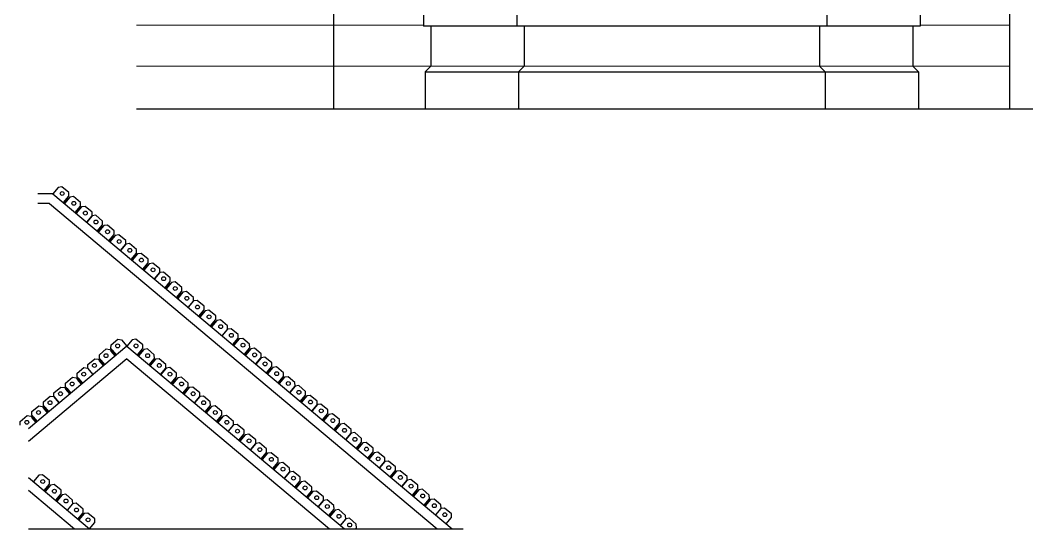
# Model space of a CAD drawing. Header units: millimetres. Extents: x -5841 to 140562, y 1006 to 102310.
# Drawn here: x 30048 to 37343, y 19536 to 23223 of the extents above; entities that cross this region are included whole.
import ezdxf

# ---------------------------------------------------------------- set-up
doc = ezdxf.new("R2010")
doc.units = ezdxf.units.MM
doc.header["$LTSCALE"] = 10
doc.layers.add('CONCEPT HOUSE', color=7, linetype='Continuous')
doc.layers.add('PDF17_0', color=7, linetype='Continuous')

msp = doc.modelspace()

# ---------------------------------------------------------------- linework, layer by layer
at = {"color": 140, "ltscale": 10, "transparency": 33554559}
for points in [[(30362.5, 21900.5), (30401.1, 21946.4), (30400.6, 21973), (30350.8, 22014.8), (30324.6, 22010.8), (30285.9, 21964.9)], [(30370.1, 21894.1), (30399.1, 21928.5), (30391.4, 21934.9), (30362.5, 21900.5)], [(30446.6, 21829.7), (30485.3, 21875.6), (30484.7, 21902.2), (30435, 21944), (30408.7, 21940), (30370.1, 21894.1)], [(30454.3, 21823.2), (30483.3, 21857.7), (30475.6, 21864.1), (30446.6, 21829.7)], [(30530.8, 21758.9), (30569.4, 21804.8), (30568.9, 21831.3), (30519.2, 21873.2), (30492.9, 21869.1), (30454.3, 21823.2)], [(30607.3, 21694.5), (30645.9, 21740.4), (30645.4, 21766.9), (30595.7, 21808.8), (30569.4, 21804.8), (30530.8, 21758.9)], [(30615, 21688), (30643.9, 21722.5), (30636.3, 21728.9), (30607.3, 21694.5)], [(30691.5, 21623.6), (30730.1, 21669.5), (30729.6, 21696.1), (30679.9, 21738), (30653.6, 21733.9), (30615, 21688)], [(30775.6, 21552.8), (30814.3, 21598.7), (30813.8, 21625.3), (30764, 21667.1), (30737.7, 21663.1), (30699.1, 21617.2)], [(30699.1, 21617.2), (30728.1, 21651.6), (30720.4, 21658.1), (30691.5, 21623.6)], [(30852.7, 21489.1), (30891.3, 21535), (30890.8, 21561.5), (30841.1, 21603.4), (30814.8, 21599.4), (30776.2, 21553.5)], [(30860.3, 21482.6), (30889.3, 21517.1), (30881.7, 21523.5), (30852.7, 21489.1)], [(30936.8, 21418.2), (30975.5, 21464.1), (30975, 21490.7), (30925.2, 21532.6), (30899, 21528.5), (30860.3, 21482.6)], [(30944.5, 21411.8), (30973.5, 21446.2), (30965.8, 21452.7), (30936.8, 21418.2)], [(31021, 21347.4), (31059.6, 21393.3), (31059.1, 21419.9), (31009.4, 21461.7), (30983.1, 21457.7), (30944.5, 21411.8)], [(31097.7, 21283.2), (31136.3, 21329.1), (31135.8, 21355.7), (31086.1, 21397.6), (31059.8, 21393.5), (31021.2, 21347.6)], [(31105.3, 21276.8), (31134.3, 21311.2), (31126.7, 21317.7), (31097.7, 21283.2)], [(31181.9, 21212.4), (31220.5, 21258.3), (31220, 21284.9), (31170.2, 21326.7), (31144, 21322.7), (31105.3, 21276.8)], [(31189.5, 21206), (31218.5, 21240.4), (31210.8, 21246.8), (31181.9, 21212.4)], [(31266, 21141.6), (31304.7, 21187.5), (31304.1, 21214), (31254.4, 21255.9), (31228.1, 21251.9), (31189.5, 21206)], [(31343.1, 21077.8), (31381.7, 21123.7), (31381.2, 21150.3), (31331.5, 21192.2), (31305.2, 21188.1), (31266.6, 21142.2)], [(31350.7, 21071.4), (31379.7, 21105.8), (31372, 21112.3), (31343.1, 21077.8)], [(31427.2, 21007), (31465.9, 21052.9), (31465.4, 21079.5), (31415.6, 21121.3), (31389.4, 21117.3), (31350.7, 21071.4)], [(31434.9, 21000.6), (31463.9, 21035), (31456.2, 21041.4), (31427.2, 21007)], [(31511.4, 20936.2), (31550, 20982.1), (31549.5, 21008.7), (31499.8, 21050.5), (31473.5, 21046.5), (31434.9, 21000.6)], [(31588.8, 20872.8), (31627.4, 20918.7), (31626.9, 20945.3), (31577.2, 20987.1), (31550.9, 20983.1), (31512.3, 20937.2)], [(30744.8, 20796.4), (30706.2, 20842.4), (30706.7, 20868.9), (30756.4, 20910.8), (30782.7, 20906.7), (30821.3, 20860.8)], [(30897.8, 20796.4), (30936.5, 20842.4), (30936, 20868.9), (30886.2, 20910.8), (30860, 20906.7), (30821.3, 20860.8)], [(31596.4, 20866.4), (31625.4, 20900.8), (31617.7, 20907.2), (31588.8, 20872.8)], [(31672.9, 20802), (31711.6, 20847.9), (31711.1, 20874.5), (31661.3, 20916.3), (31635.1, 20912.3), (31596.4, 20866.4)], [(30660.7, 20725.6), (30622, 20771.5), (30622.5, 20798.1), (30672.3, 20840), (30698.5, 20835.9), (30737.2, 20790)], [(30737.2, 20790), (30708.2, 20824.4), (30715.8, 20830.9), (30744.8, 20796.4)], [(30905.5, 20790), (30934.5, 20824.4), (30926.8, 20830.9), (30897.8, 20796.4)], [(30982, 20725.6), (31020.6, 20771.5), (31020.1, 20798.1), (30970.4, 20840), (30944.1, 20835.9), (30905.5, 20790)], [(31680.6, 20795.5), (31709.6, 20830), (31701.9, 20836.4), (31672.9, 20802)], [(31757.1, 20731.2), (31795.7, 20777.1), (31795.2, 20803.6), (31745.5, 20845.5), (31719.2, 20841.4), (31680.6, 20795.5)], [(30576.5, 20654.8), (30537.9, 20700.7), (30538.4, 20727.3), (30588.1, 20769.1), (30614.4, 20765.1), (30653, 20719.2)], [(30653, 20719.2), (30624, 20753.6), (30631.7, 20760.1), (30660.7, 20725.6)], [(30989.7, 20719.2), (31018.6, 20753.6), (31011, 20760.1), (30982, 20725.6)], [(31066.2, 20654.8), (31104.8, 20700.7), (31104.3, 20727.3), (31054.6, 20769.1), (31028.3, 20765.1), (30989.7, 20719.2)], [(31833, 20666), (31871.6, 20711.9), (31871.1, 20738.5), (31821.4, 20780.3), (31795.1, 20776.3), (31756.5, 20730.4)], [(30499.1, 20591.4), (30460.5, 20637.3), (30461, 20663.9), (30510.7, 20705.8), (30537, 20701.7), (30575.6, 20655.8)], [(31143.5, 20591.4), (31182.2, 20637.3), (31181.7, 20663.9), (31131.9, 20705.8), (31105.7, 20701.7), (31067, 20655.8)], [(31840.6, 20659.6), (31869.6, 20694), (31861.9, 20700.4), (31833, 20666)], [(31917.1, 20595.2), (31955.8, 20641.1), (31955.2, 20667.6), (31905.5, 20709.5), (31879.2, 20705.5), (31840.6, 20659.6)], [(30415, 20520.6), (30376.3, 20566.5), (30376.8, 20593.1), (30426.6, 20634.9), (30452.8, 20630.9), (30491.5, 20585)], [(30491.5, 20585), (30462.5, 20619.4), (30470.1, 20625.9), (30499.1, 20591.4)], [(31151.2, 20585), (31180.2, 20619.4), (31172.5, 20625.9), (31143.5, 20591.4)], [(31227.7, 20520.6), (31266.3, 20566.5), (31265.8, 20593.1), (31216.1, 20634.9), (31189.8, 20630.9), (31151.2, 20585)], [(31924.8, 20588.7), (31953.8, 20623.2), (31946.1, 20629.6), (31917.1, 20595.2)], [(32001.3, 20524.3), (32039.9, 20570.2), (32039.4, 20596.8), (31989.7, 20638.7), (31963.4, 20634.6), (31924.8, 20588.7)], [(32078.1, 20460.3), (32116.7, 20506.2), (32116.2, 20532.8), (32066.5, 20574.6), (32040.2, 20570.6), (32001.6, 20524.7)], [(30330.8, 20449.8), (30292.2, 20495.7), (30292.7, 20522.3), (30342.4, 20564.1), (30368.7, 20560.1), (30407.3, 20514.2)], [(30407.3, 20514.2), (30378.3, 20548.6), (30386, 20555), (30415, 20520.6)], [(31235.4, 20514.2), (31264.3, 20548.6), (31256.7, 20555), (31227.7, 20520.6)], [(31311.9, 20449.8), (31350.5, 20495.7), (31350, 20522.3), (31300.3, 20564.1), (31274, 20560.1), (31235.4, 20514.2)], [(32162.4, 20389.6), (32201, 20435.5), (32200.5, 20462.1), (32150.7, 20503.9), (32124.5, 20499.9), (32085.8, 20454)], [(30170.8, 20313.8), (30132.1, 20359.7), (30132.6, 20386.3), (30182.4, 20428.1), (30208.6, 20424.1), (30247.3, 20378.2)], [(30254.9, 20384.6), (30216.3, 20430.5), (30216.8, 20457.1), (30266.5, 20498.9), (30292.8, 20494.9), (30331.4, 20449)], [(31387.7, 20384.6), (31426.4, 20430.5), (31425.9, 20457.1), (31376.1, 20498.9), (31349.9, 20494.9), (31311.2, 20449)], [(31471.9, 20313.8), (31510.5, 20359.7), (31510, 20386.3), (31460.3, 20428.1), (31434, 20424.1), (31395.4, 20378.2)], [(32085.8, 20453.9), (32114.7, 20488.3), (32107.1, 20494.7), (32078.1, 20460.3)], [(32239.7, 20326.2), (32278.4, 20372.1), (32277.8, 20398.7), (32228.1, 20440.5), (32201.8, 20436.5), (32163.2, 20390.6)], [(30048, 20288.9), (30048.5, 20315.4), (30098.2, 20357.3), (30124.5, 20353.3), (30163.1, 20307.3)], [(30247.3, 20378.2), (30218.3, 20412.6), (30225.9, 20419), (30254.9, 20384.6)], [(31395.4, 20378.2), (31424.4, 20412.6), (31416.7, 20419), (31387.7, 20384.6)], [(31556.1, 20243), (31594.7, 20288.9), (31594.2, 20315.4), (31544.4, 20357.3), (31518.2, 20353.3), (31479.5, 20307.3)], [(32247.4, 20319.8), (32276.4, 20354.2), (32268.7, 20360.6), (32239.7, 20326.2)], [(32323.9, 20255.4), (32362.5, 20301.3), (32362, 20327.9), (32312.3, 20369.7), (32286, 20365.7), (32247.4, 20319.8)], [(30163.1, 20307.3), (30134.1, 20341.8), (30141.8, 20348.2), (30170.8, 20313.8)], [(31479.5, 20307.3), (31508.5, 20341.8), (31500.9, 20348.2), (31471.9, 20313.8)], [(31632.9, 20178.9), (31671.5, 20224.8), (31671, 20251.4), (31621.3, 20293.3), (31595, 20289.2), (31556.4, 20243.3)], [(32331.5, 20248.9), (32360.5, 20283.4), (32352.9, 20289.8), (32323.9, 20255.4)], [(32408.1, 20184.6), (32446.7, 20230.5), (32446.2, 20257), (32396.4, 20298.9), (32370.2, 20294.9), (32331.5, 20248.9)], [(31640.5, 20172.5), (31669.5, 20206.9), (31661.8, 20213.4), (31632.9, 20178.9)], [(31717.1, 20108.2), (31755.8, 20154.1), (31755.2, 20180.7), (31705.5, 20222.5), (31679.2, 20218.5), (31640.6, 20172.6)], [(32483.9, 20119.4), (32522.6, 20165.3), (32522, 20191.9), (32472.3, 20233.7), (32446, 20229.7), (32407.4, 20183.8)], [(31794.5, 20044.8), (31833.1, 20090.7), (31832.6, 20117.3), (31782.9, 20159.2), (31756.6, 20155.1), (31718, 20109.2)], [(32491.6, 20113), (32520.5, 20147.4), (32512.9, 20153.8), (32483.9, 20119.4)], [(32568.1, 20048.6), (32606.7, 20094.5), (32606.2, 20121.1), (32556.5, 20162.9), (32530.2, 20158.9), (32491.6, 20113)], [(31802.1, 20038.4), (31831.1, 20072.8), (31823.5, 20079.3), (31794.5, 20044.8)], [(31878.7, 19974), (31917.3, 20019.9), (31916.8, 20046.5), (31867, 20088.3), (31840.8, 20084.3), (31802.1, 20038.4)], [(32575.7, 20042.1), (32604.7, 20076.6), (32597.1, 20083), (32568.1, 20048.6)], [(32652.2, 19977.8), (32690.9, 20023.7), (32690.4, 20050.2), (32640.6, 20092.1), (32614.4, 20088), (32575.7, 20042.1)], [(31886.3, 19967.6), (31915.3, 20002), (31907.6, 20008.4), (31878.7, 19974)], [(31962.8, 19903.2), (32001.5, 19949.1), (32000.9, 19975.7), (31951.2, 20017.5), (31924.9, 20013.5), (31886.3, 19967.6)], [(32729.1, 19913.7), (32767.7, 19959.6), (32767.2, 19986.2), (32717.4, 20028), (32691.2, 20024), (32652.5, 19978.1)], [(30221.9, 19814.1), (30260.6, 19860), (30260.1, 19886.6), (30210.3, 19928.4), (30184.1, 19924.4), (30145.4, 19878.5)], [(32038.7, 19838), (32077.3, 19883.9), (32076.8, 19910.5), (32027.1, 19952.4), (32000.8, 19948.3), (31962.2, 19902.4)], [(32736.7, 19907.3), (32765.7, 19941.7), (32758, 19948.1), (32729.1, 19913.7)], [(32813.5, 19843.2), (32852.1, 19889.1), (32851.6, 19915.7), (32801.9, 19957.5), (32775.6, 19953.5), (32737, 19907.6)], [(30229.6, 19807.7), (30258.6, 19842.1), (30250.9, 19848.5), (30221.9, 19814.1)], [(30306.1, 19743.3), (30344.7, 19789.2), (30344.2, 19815.8), (30294.5, 19857.6), (30268.2, 19853.6), (30229.6, 19807.7)], [(32046.3, 19831.6), (32075.3, 19866), (32067.7, 19872.5), (32038.7, 19838)], [(32122.8, 19767.2), (32161.5, 19813.1), (32161, 19839.7), (32111.2, 19881.5), (32085, 19877.5), (32046.3, 19831.6)], [(32890.9, 19779.8), (32929.5, 19825.8), (32929, 19852.3), (32879.3, 19894.2), (32853, 19890.1), (32814.4, 19844.2)], [(30313.8, 19736.9), (30342.7, 19771.3), (30335.1, 19777.7), (30306.1, 19743.3)], [(30390.3, 19672.5), (30428.9, 19718.4), (30428.4, 19744.9), (30378.7, 19786.8), (30352.4, 19782.8), (30313.8, 19736.9)], [(32130.5, 19760.8), (32159.5, 19795.2), (32151.8, 19801.6), (32122.8, 19767.2)], [(32207, 19696.4), (32245.6, 19742.3), (32245.1, 19768.9), (32195.4, 19810.7), (32169.1, 19806.7), (32130.5, 19760.8)], [(32898.5, 19773.4), (32927.5, 19807.8), (32919.8, 19814.3), (32890.9, 19779.8)], [(32975, 19709), (33013.7, 19754.9), (33013.1, 19781.5), (32963.4, 19823.3), (32937.1, 19819.3), (32898.5, 19773.4)], [(30466.1, 19607.3), (30504.8, 19653.2), (30504.3, 19679.8), (30454.5, 19721.6), (30428.3, 19717.6), (30389.6, 19671.7)], [(32283.8, 19632.3), (32322.5, 19678.2), (32321.9, 19704.8), (32272.2, 19746.7), (32245.9, 19742.6), (32207.3, 19696.7)], [(32982.7, 19702.6), (33011.7, 19737), (33004, 19743.4), (32975, 19709)], [(33059.2, 19638.2), (33097.8, 19684.1), (33097.3, 19710.7), (33047.6, 19752.5), (33021.3, 19748.5), (32982.7, 19702.6)], [(30473.8, 19600.9), (30502.8, 19635.3), (30495.1, 19641.7), (30466.1, 19607.3)], [(30550.3, 19536.5), (30588.9, 19582.4), (30588.4, 19609), (30538.7, 19650.8), (30512.4, 19646.8), (30473.8, 19600.9)], [(32291.5, 19625.9), (32320.4, 19660.3), (32312.8, 19666.8), (32283.8, 19632.3)], [(32368.3, 19561.8), (32406.9, 19607.7), (32406.4, 19634.3), (32356.6, 19676.2), (32330.4, 19672.1), (32291.7, 19626.2)], [(33135.1, 19573), (33173.7, 19618.9), (33173.2, 19645.5), (33123.4, 19687.4), (33097.2, 19683.3), (33058.5, 19637.4)], [(32477.6, 19536.5), (32484.3, 19544.4), (32483.8, 19570.9), (32434, 19612.8), (32407.8, 19608.8), (32369.1, 19562.9)]]:
    msp.add_lwpolyline(points, dxfattribs=at)
for centre in [(30352.5, 21966.4), (30436.7, 21895.5), (30520.9, 21824.7), (30597.4, 21760.3), (30681.5, 21689.5), (30765.7, 21618.7), (30842.8, 21554.9), (30926.9, 21484.1), (31011.1, 21413.3), (31087.8, 21349.1), (31171.9, 21278.3), (31256.1, 21207.4), (31333.1, 21143.7), (31417.3, 21072.9), (31501.5, 21002), (31578.8, 20938.7), (30754.7, 20862.3), (30887.9, 20862.3), (31663, 20867.8), (30670.6, 20791.5), (30972.1, 20791.5), (31747.2, 20797), (30586.4, 20720.7), (31056.2, 20720.7), (31823, 20731.9), (30509, 20657.3), (31133.6, 20657.3), (31907.2, 20661), (30424.9, 20586.5), (31217.8, 20586.5), (31991.4, 20590.2), (30340.7, 20515.6), (31301.9, 20515.6), (32068.2, 20526.2), (30264.8, 20450.5), (31377.8, 20450.5), (32152.4, 20455.4), (30180.7, 20379.6), (31462, 20379.6), (32229.8, 20392.1), (30096.5, 20308.8), (31546.1, 20308.8), (32314, 20321.2), (31622.9, 20244.8), (32398.1, 20250.4), (31707.2, 20174.1), (32474, 20185.3), (31784.6, 20110.7), (32558.2, 20114.4), (31868.7, 20039.9), (32642.3, 20043.6), (32719.1, 19979.6), (31952.9, 19969), (32028.8, 19903.9), (32803.6, 19909.1), (30212, 19880), (32112.9, 19833.1), (32880.9, 19845.7), (30296.2, 19809.1), (32197.1, 19762.2), (32965.1, 19774.9), (30380.3, 19738.3), (32273.9, 19698.2), (33049.3, 19704.1), (30456.2, 19673.2), (32358.3, 19627.7), (33125.1, 19638.9), (30540.4, 19602.3), (32435.7, 19564.3)]:
    msp.add_circle(centre, 14, dxfattribs=at)
at = {"layer": 'CONCEPT HOUSE', "color": 140, "ltscale": 10}
for p, q in [((32971.1, 23259.4), (32971.1, 23178.3)), ((33646.5, 23259.5), (33646.5, 23178.4)), ((35893.3, 23259.5), (35893.3, 23178.4)), ((36568.7, 23259.4), (36568.7, 23178.3)), ((36568.7, 23178.3), (32971.1, 23178.3)), ((33024.2, 23178.4), (33024.2, 22890.5)), ((33699.6, 23178.3), (33699.6, 22890.5)), ((35840.2, 23178.3), (35840.2, 22890.5)), ((36515.7, 23178.4), (36515.7, 22890.5)), ((33024.2, 22890.5), (32982.9, 22849.3)), ((32982.9, 22849.3), (32982.9, 22579.5)), ((32982.9, 22849.3), (36556.9, 22849.3)), ((33699.6, 22890.5), (33658.4, 22849.3)), ((33658.4, 22849.3), (33658.4, 22579.5)), ((35840.2, 22890.5), (35881.5, 22849.3)), ((35881.5, 22849.3), (35881.5, 22579.5)), ((36515.7, 22890.5), (36556.9, 22849.3)), ((36556.9, 22849.3), (36556.9, 22579.5)), ((30892, 22579.5), (44659.1, 22579.5)), ((30285.2, 21964.9), (30176.3, 21964.9)), ((30259.7, 21894.9), (30176.3, 21894.9)), ((30107.5, 19536.5), (33257.5, 19536.5))]:
    msp.add_line(p, q, dxfattribs=at)
for points in [[(32321.8, 22579.5), (32321.8, 25904), (32315.6, 25904), (32315.6, 25922.7), (32296.9, 25922.7), (32296.9, 25966.4), (32290.6, 25966.4), (32290.6, 25985.1), (32321.8, 25985.1), (32321.8, 26465.3), (32315.6, 26465.3), (32315.6, 26484), (32296.9, 26484), (32296.9, 26527.7), (32290.6, 26527.7), (32290.6, 26546.4), (32321.8, 26546.4), (32321.8, 28620.8)], [(37218, 28620.8), (37218, 26546.4), (37243, 26546.4), (37243, 26527.7), (37236.7, 26527.7), (37236.7, 26484), (37224.3, 26484), (37224.3, 26465.3), (37218, 26465.3), (37218, 25985.1), (37243, 25985.1), (37243, 25966.4), (37236.7, 25966.4), (37236.7, 25922.7), (37224.3, 25922.7), (37224.3, 25904), (37218, 25904), (37218, 22579.5)], [(30285.2, 21964.9), (33179.3, 19536.5)], [(30259.7, 21894.9), (33070.4, 19536.5)], [(30821.3, 20860.8), (30107.5, 20261.8)], [(30821.3, 20860.8), (32399.6, 19536.5)], [(30821.3, 20769.5), (30107.5, 20170.4)], [(30821.3, 20769.5), (32290.7, 19536.5)], [(30107.5, 19908.1), (30550.3, 19536.5)], [(30107.5, 19816.7), (30441.4, 19536.5)]]:
    msp.add_lwpolyline(points, dxfattribs=at)
at = {"layer": 'PDF17_0', "color": 140, "lineweight": 0, "transparency": 33554559}
for points in [[(30892, 23186.9), (32321.8, 23186.9)], [(32321.8, 23186.9), (32971.1, 23186.9)], [(37218, 23186.9), (36568.7, 23186.9)], [(30892, 22890.5), (32321.8, 22890.5)], [(32321.8, 22890.5), (37218, 22890.5)]]:
    msp.add_lwpolyline(points, dxfattribs=at)

doc.saveas('drawing.dxf')
